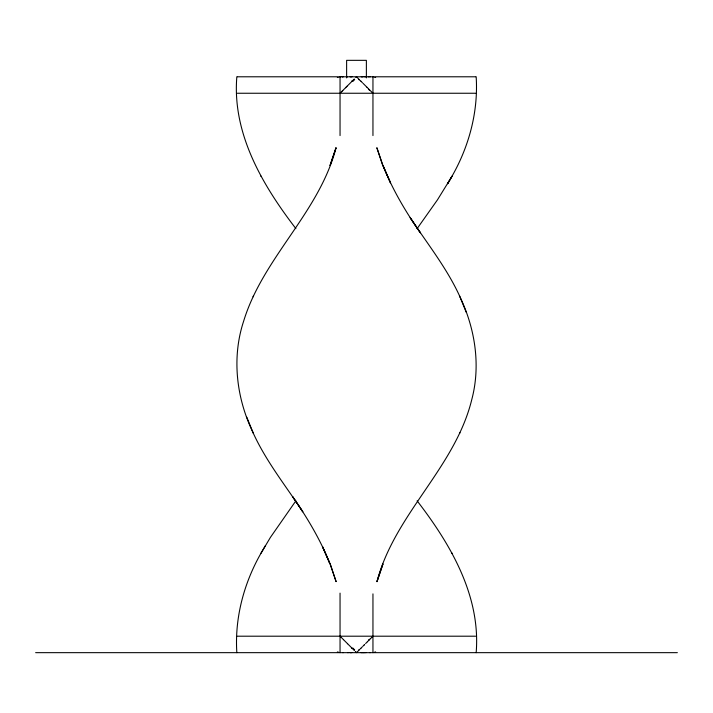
<?xml version="1.0" encoding="UTF-8"?>
<svg xmlns="http://www.w3.org/2000/svg" width="713" height="713" viewBox="0 0 713 713"><rect width="100%" height="100%" fill="white"/><g stroke="black" fill="none" stroke-linecap="round" stroke-linejoin="round"><path stroke-width="1.07" d="M236.832 76.79C232.144 133.688 262.509 185.13 295.886 228.623M340.048 652.662L340.048 593.127M372.952 135.577L372.952 76.79M476.168 652.662C480.82 595.827 450.545 544.224 417.114 500.829M335.992 147.787L330.021 165.55L336.028 147.841C319.085 212.875 262.963 257.589 243.57 321.394C231.565 357.953 236.458 398.362 253.079 432.666L253.436 433.531C266.395 461.721 285.886 486.052 302.829 511.836L292.624 496.658C307.258 517.683 320.449 539.803 329.941 563.662L322.499 546.604L329.896 563.787M377.008 581.665L382.979 563.903L376.972 581.612C394.761 513.877 455.144 467.639 471.783 399.538C480.883 365.261 475.063 328.47 459.921 296.786L459.564 295.922C446.605 267.74 427.114 243.4 410.171 217.617L420.376 232.794C405.661 211.823 392.578 189.631 383.059 165.799L390.501 182.849L383.104 165.666M253.079 296.786L253.436 295.922M459.564 433.531L459.921 432.666M452.104 176.058L447.684 183.669L452.104 176.058C469.19 145.996 478.396 111.442 476.168 76.79M295.886 500.829L270.441 537.352L260.896 553.395C243.81 583.457 234.604 618.011 236.832 652.662M451.828 176.548L437.488 199.809L417.114 228.623M260.896 553.395L265.316 545.784M352.552 80.738L351.892 81.407M355.832 77.459L356.5 76.79L359.307 79.598M345.529 87.77L346.108 87.191M352.614 80.676L354.29 79M360.047 649.106L360.849 648.313M364.191 644.971L364.708 644.454M364.058 645.105L362.979 646.183M367.088 642.074L365.617 643.545M367.347 641.807L369.352 639.811M351.482 81.817L347.115 86.184M342.855 90.435L345.279 88.011M347.062 86.237L346.17 87.12M369.423 639.739L370.439 638.723M362.356 646.798L360.912 648.251M370.537 638.616L371.473 637.689M341.598 91.701L342.106 91.193M340.449 92.85L341.536 91.754M342.151 91.139L342.793 90.498M359.307 649.855L356.5 652.662L356.054 652.217M371.598 637.565L372.507 636.656M342.766 76.799L343.229 76.79M350.128 76.79L350.76 76.79M361.259 76.79L361.705 76.79M351.295 652.662L351.741 652.662M362.24 652.662L362.872 652.662M369.771 652.662L370.234 652.653M237.313 76.79L475.687 76.79M237.313 93.251L475.687 93.251M237.313 636.201L475.687 636.201M35.65 652.662L677.35 652.662M340.163 76.79L340.636 76.799M342.124 76.79L342.659 76.799M346.964 76.79L347.427 76.79M351.144 76.79L352.035 76.79M362.115 76.79L362.944 76.79M364.789 76.79L365.297 76.79M368.309 76.79L368.773 76.79M369.664 76.79L370.234 76.799M342.766 652.653L343.229 652.662M347.703 652.653L348.211 652.662M350.056 652.662L350.76 652.662M360.965 652.662L361.705 652.662M363.282 652.662L364.593 652.662M365.573 652.653L366.036 652.662M369.762 90.052L372.952 93.251M340.048 636.201L341.34 637.502M341.42 637.574L343.514 639.668M343.577 639.739L347.587 643.75M360.912 81.202L360.047 80.346M362.979 83.269L366.892 87.182M347.65 643.812L351.482 647.636M352.088 648.251L354.29 650.452M355.315 651.477L355.983 652.145M361.045 81.335L362.356 82.655M366.954 87.244L369.486 89.785M260.896 176.058L261.172 176.548M451.828 552.905L452.104 553.395M459.564 295.922L466.24 312.294M246.76 417.158L253.436 433.531M376.838 147.903L382.979 165.55M330.021 563.903L336.162 581.55M376.972 147.841L382.346 164.391M330.654 565.061L336.028 581.612M372.952 593.876L372.952 652.662M366.375 77.895L366.375 60.338L346.625 60.338L346.625 77.895M340.048 76.79L340.048 135.577M358.728 79.375A26.613 1.39 44.5 0 1 359.37 80.008M369.441 90.195A23.422 0.642 45.5 0 1 368.443 89.232M352.088 80.863A23.984 2.228 -46.3 0 1 351.714 81.237M354.655 79.58A26.479 1.381 -45.3 0 1 352.703 81.523M359.37 649.445A26.613 1.39 -44.5 0 1 358.728 650.078M368.443 640.221A23.422 0.642 -45.5 0 1 369.441 639.258M351.714 648.215A23.984 2.228 46.3 0 1 352.088 648.589M352.703 647.93A26.479 1.381 45.3 0 1 354.655 649.864M375.644 77.459A28.743 1.881 2.8 0 1 374.86 77.503M338.14 77.503A28.743 1.881 -2.8 0 1 337.356 77.459M374.86 651.94A28.743 1.881 -2.8 0 1 375.644 651.994M337.356 651.994A28.743 1.881 2.8 0 1 338.14 651.94"/></g></svg>
